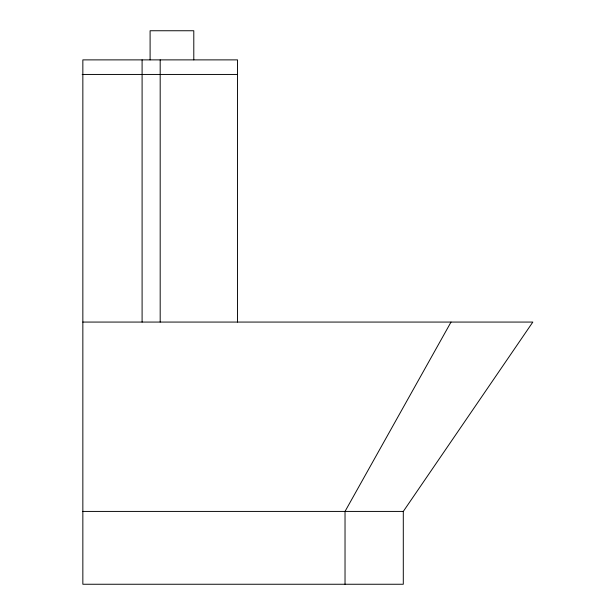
<?xml version="1.0" encoding="UTF-8"?>
<svg xmlns="http://www.w3.org/2000/svg" width="615" height="615" viewBox="0 0 615 615"><rect width="100%" height="100%" fill="white"/><g stroke="black" fill="none" stroke-linecap="round" stroke-linejoin="round"><path stroke-width="0.92" d="M451.018 322.068L345.03 511.419L345.03 584.25M237.528 322.068L237.528 59.878L82.848 59.878L82.848 584.25L403.294 584.25L403.294 511.419L532.836 322.068L82.848 322.068M82.164 74.446L237.528 74.446M82.848 511.419L403.294 511.419M193.794 59.878L193.794 30.75L150.098 30.75L150.098 59.878M160.184 59.878L160.184 322.068M142.096 59.878L142.096 322.068"/></g></svg>
